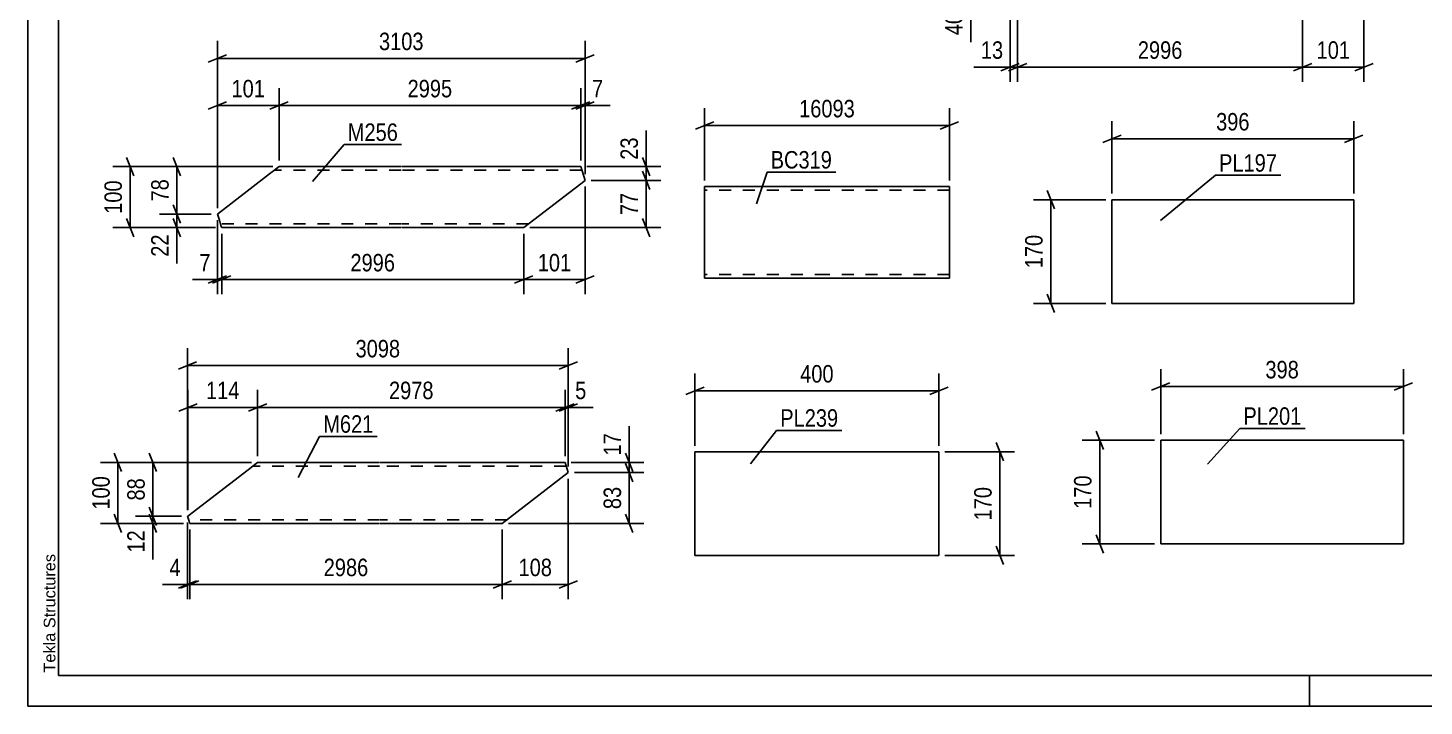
# Model space of a CAD drawing. Header units: millimetres. Extents: x 0 to 420, y 0 to 297.
# Drawn here: x 0 to 228.8, y 0 to 111.2 of the extents above; entities that cross this region are included whole.
import ezdxf

# ---------------------------------------------------------------- set-up
doc = ezdxf.new("R2010")
doc.units = ezdxf.units.MM
doc.linetypes.add('DXK_LINE_DOT2', pattern=[3.9198, 1.9599, -1.9599])
doc.styles.add('Arial', font='ARIAL.TTF', dxfattribs={"height": 0.2})
doc.styles.add('Arial Narrow', font='ARIALN.TTF', dxfattribs={"height": 0.2})

# ---------------------------------------------------------------- blocks, each defined once
blk = doc.blocks.new('Unknown-318934331-1115')
at = {"color": 5, "linetype": 'Continuous'}
for p, q in [((0, 297), (0, 0)), ((5, 292), (5, 5)), ((0, 0), (0, 5)), ((5, 5), (415, 5)), ((210, 0), (210, 5)), ((0, 0), (420, 0))]:
    blk.add_line(p, q, dxfattribs=at)
at = {"color": 174, "linetype": 'Continuous', "style": 'Arial'}
blk.add_text('Tekla Structures', height=1.9102, rotation=90, dxfattribs=at).set_placement((4.5, 5.5))
blk = doc.blocks.new('Part-318934331-14328 - 14327')
at = {"color": 2, "linetype": 'Continuous'}
for p, q in [((39.6, 87.24), (31.05, 80.65)), ((41.16, 88.44), (39.6, 87.24)), ((41.16, 88.44), (61.16, 88.44)), ((61.26, 88.44), (90.6, 88.44)), ((91.31, 86.18), (90.6, 88.44)), ((91.31, 86.18), (81.26, 78.44)), ((31.37, 79.64), (31.05, 80.65)), ((31.64, 78.79), (31.37, 79.64)), ((31.72, 78.53), (31.64, 78.79)), ((31.75, 78.44), (31.72, 78.53)), ((61.16, 78.44), (31.75, 78.44)), ((81.26, 78.44), (61.26, 78.44))]:
    blk.add_line(p, q, dxfattribs=at)
at = {"color": 7, "linetype": 'DXK_LINE_DOT2'}
for p, q in [((41.16, 88.44), (40.2, 87.7)), ((61.16, 87.84), (40.38, 87.84)), ((90.79, 87.84), (61.26, 87.84)), ((31.52, 79.18), (31.37, 79.64)), ((31.64, 78.79), (31.55, 79.08)), ((61.16, 79.04), (31.56, 79.04)), ((82.04, 79.04), (61.26, 79.04))]:
    blk.add_line(p, q, dxfattribs=at)
blk = doc.blocks.new('Part-318934331-9394 - 9393')
at = {"color": 2, "linetype": 'Continuous'}
for p, q in [((110.9, 70.26), (110.9, 85.16)), ((110.9, 85.16), (130.9, 85.16)), ((131, 85.16), (151, 85.16)), ((151, 85.16), (151, 70.16)), ((110.9, 70.26), (110.9, 70.16)), ((110.9, 70.16), (130.9, 70.16)), ((131, 70.16), (151, 70.16))]:
    blk.add_line(p, q, dxfattribs=at)
at = {"color": 7, "linetype": 'DXK_LINE_DOT2'}
for p, q in [((151, 85.07), (151, 85.16)), ((130.9, 84.56), (110.9, 84.56)), ((151, 84.56), (131, 84.56)), ((110.9, 70.76), (110.9, 70.81)), ((130.9, 70.76), (110.9, 70.76)), ((151, 70.76), (131, 70.76)), ((151, 70.76), (151, 70.81))]:
    blk.add_line(p, q, dxfattribs=at)
blk = doc.blocks.new('Part-318934331-14376 - 14375')
at = {"color": 2, "linetype": 'Continuous'}
for p, q in [((36.08, 38.75), (37.64, 39.95)), ((37.64, 39.95), (57.64, 39.95)), ((57.74, 39.95), (88.02, 39.95)), ((88.55, 38.28), (88.02, 39.95)), ((26.21, 31.15), (36.08, 38.75)), ((88.55, 38.28), (77.74, 29.95)), ((26.21, 31.15), (26.15, 31.11)), ((26.4, 30.3), (26.15, 31.11)), ((26.49, 30.04), (26.4, 30.3)), ((26.52, 29.95), (26.49, 30.04)), ((57.64, 29.95), (26.52, 29.95)), ((77.74, 29.95), (57.74, 29.95))]:
    blk.add_line(p, q, dxfattribs=at)
at = {"color": 7, "linetype": 'DXK_LINE_DOT2'}
for p, q in [((37.64, 39.95), (36.68, 39.21)), ((57.64, 39.35), (36.86, 39.35)), ((88.21, 39.35), (57.74, 39.35)), ((57.64, 30.55), (26.33, 30.55)), ((78.52, 30.55), (57.74, 30.55))]:
    blk.add_line(p, q, dxfattribs=at)
blk = doc.blocks.new('Part-318934331-9421 - 9420')
at = {"color": 2, "linetype": 'Continuous'}
for p, q in [((149.28, 41.69), (109.31, 41.69)), ((109.31, 41.69), (109.31, 24.69)), ((149.28, 24.69), (149.28, 41.69)), ((109.31, 24.69), (149.28, 24.69))]:
    blk.add_line(p, q, dxfattribs=at)
blk = doc.blocks.new('Part-318934331-9429 - 9428')
at = {"color": 2, "linetype": 'Continuous'}
for p, q in [((217.27, 83.01), (177.63, 83.01)), ((177.63, 83.01), (177.63, 66.01)), ((217.27, 66.01), (217.27, 83.01)), ((177.63, 66.01), (217.27, 66.01))]:
    blk.add_line(p, q, dxfattribs=at)
blk = doc.blocks.new('Part-318934331-9445 - 9444')
at = {"color": 2, "linetype": 'Continuous'}
for p, q in [((225.42, 43.58), (185.64, 43.58)), ((185.64, 43.58), (185.64, 26.58)), ((225.42, 26.58), (225.42, 43.58)), ((185.64, 26.58), (225.42, 26.58))]:
    blk.add_line(p, q, dxfattribs=at)
blk = doc.blocks.new('StraightDimension-318934331-14443 - 14327')
at = {"color": 7, "linetype": 'Continuous'}
for p, q in [((31.05, 81.65), (31.05, 109.03)), ((91.31, 87.18), (91.31, 109.03)), ((32.55, 106.78), (29.55, 105.58)), ((31.05, 106.18), (91.31, 106.18)), ((89.81, 105.58), (92.81, 106.78))]:
    blk.add_line(p, q, dxfattribs=at)
at = {"color": 0}
blk.add_wipeout([(65.44, 106.93), (65.44, 111.13), (56.93, 111.13), (56.93, 106.93)], dxfattribs=at)
at = {"color": 3, "style": 'Arial Narrow'}
blk.add_text('3103', height=2.863, dxfattribs=at).set_placement((57.53, 107.53))
blk = doc.blocks.new('StraightDimension-318934331-14477 - 14327')
at = {"color": 7, "linetype": 'Continuous'}
for p, q in [((91.31, 85.18), (91.31, 67.51)), ((81.26, 77.44), (81.26, 67.51)), ((79.76, 69.31), (82.76, 70.51)), ((81.26, 69.91), (91.31, 69.91)), ((92.81, 70.51), (89.81, 69.31))]:
    blk.add_line(p, q, dxfattribs=at)
at = {"color": 0}
blk.add_wipeout([(89.63, 70.66), (89.63, 74.86), (82.95, 74.86), (82.95, 70.66)], dxfattribs=at)
at = {"color": 3, "style": 'Arial Narrow'}
blk.add_text('101', height=2.863, dxfattribs=at).set_placement((83.55, 71.26))
blk = doc.blocks.new('StraightDimension-318934331-14383 - 14327')
at = {"color": 7, "linetype": 'Continuous'}
for p, q in [((41.16, 89.44), (41.16, 101.29)), ((90.6, 89.44), (90.6, 101.29)), ((42.66, 99.04), (39.66, 97.84)), ((41.16, 98.44), (90.6, 98.44)), ((89.1, 97.84), (92.1, 99.04))]:
    blk.add_line(p, q, dxfattribs=at)
at = {"color": 0}
blk.add_wipeout([(70.14, 99.19), (70.14, 103.39), (61.62, 103.39), (61.62, 99.19)], dxfattribs=at)
at = {"color": 3, "style": 'Arial Narrow'}
blk.add_text('2995', height=2.863, dxfattribs=at).set_placement((62.22, 99.79))
blk = doc.blocks.new('StraightDimension-318934331-14478 - 14327')
at = {"color": 7, "linetype": 'Continuous'}
for p, q in [((31.75, 77.44), (31.75, 67.51)), ((81.26, 77.44), (81.26, 67.51)), ((33.25, 70.51), (30.25, 69.31)), ((31.75, 69.91), (81.26, 69.91)), ((79.76, 69.31), (82.76, 70.51))]:
    blk.add_line(p, q, dxfattribs=at)
at = {"color": 0}
blk.add_wipeout([(60.76, 70.66), (60.76, 74.86), (52.25, 74.86), (52.25, 70.66)], dxfattribs=at)
at = {"color": 3, "style": 'Arial Narrow'}
blk.add_text('2996', height=2.863, dxfattribs=at).set_placement((52.85, 71.26))
blk = doc.blocks.new('StraightDimension-318934331-14382 - 14327')
at = {"color": 7, "linetype": 'Continuous'}
for p, q in [((90.6, 89.44), (90.6, 101.29)), ((91.31, 87.18), (91.31, 101.29)), ((89.1, 97.84), (92.1, 99.04)), ((92.81, 99.04), (89.81, 97.84)), ((90.6, 98.44), (91.31, 98.44))]:
    blk.add_line(p, q, dxfattribs=at)
at = {"color": 0}
blk.add_wipeout([(94.87, 99.19), (94.87, 103.39), (91.84, 103.39), (91.84, 99.19)], dxfattribs=at)
at = {"color": 7, "linetype": 'Continuous'}
blk.add_line((91.31, 98.44), (95.39, 98.44), dxfattribs=at)
blk.add_line((91.31, 98.44), (95.39, 98.44), dxfattribs=at)
at = {"color": 3, "style": 'Arial Narrow'}
blk.add_text('7', height=2.86, dxfattribs=at).set_placement((92.44, 99.79))
blk = doc.blocks.new('StraightDimension-318934331-14384 - 14327')
at = {"color": 7, "linetype": 'Continuous'}
for p, q in [((31.05, 81.65), (31.05, 101.29)), ((41.16, 89.44), (41.16, 101.29)), ((29.55, 97.84), (32.55, 99.04)), ((31.05, 98.44), (41.16, 98.44)), ((42.66, 99.04), (39.66, 97.84))]:
    blk.add_line(p, q, dxfattribs=at)
at = {"color": 0}
blk.add_wipeout([(39.45, 99.19), (39.45, 103.39), (32.76, 103.39), (32.76, 99.19)], dxfattribs=at)
at = {"color": 3, "style": 'Arial Narrow'}
blk.add_text('101', height=2.863, dxfattribs=at).set_placement((33.36, 99.79))
blk = doc.blocks.new('StraightDimension-318934331-14479 - 14327')
at = {"color": 7, "linetype": 'Continuous'}
for p, q in [((31.05, 79.65), (31.05, 67.51)), ((31.75, 77.44), (31.75, 67.51)), ((29.55, 69.31), (32.55, 70.51)), ((33.25, 70.51), (30.25, 69.31)), ((31.05, 69.91), (31.75, 69.91))]:
    blk.add_line(p, q, dxfattribs=at)
at = {"color": 0}
blk.add_wipeout([(30.52, 70.66), (30.52, 74.86), (27.5, 74.86), (27.5, 70.66)], dxfattribs=at)
at = {"color": 7, "linetype": 'Continuous'}
blk.add_line((31.05, 69.91), (26.97, 69.91), dxfattribs=at)
blk.add_line((31.05, 69.91), (26.97, 69.91), dxfattribs=at)
at = {"color": 3, "style": 'Arial Narrow'}
blk.add_text('7', height=2.86, dxfattribs=at).set_placement((28.1, 71.26))
blk = doc.blocks.new('StraightDimension-318934331-14532 - 14327')
at = {"color": 7, "linetype": 'Continuous'}
for p, q in [((23.81, 89.94), (25.01, 86.94)), ((40.16, 88.44), (21.56, 88.44)), ((24.41, 80.65), (24.41, 88.44)), ((30.05, 80.65), (21.56, 80.65)), ((25.01, 79.15), (23.81, 82.15))]:
    blk.add_line(p, q, dxfattribs=at)
at = {"color": 0}
blk.add_wipeout([(23.66, 86.97), (19.46, 86.97), (19.46, 82.12), (23.66, 82.12)], dxfattribs=at)
at = {"color": 3, "style": 'Arial Narrow'}
blk.add_text('78', height=2.863, rotation=90.0002, dxfattribs=at).set_placement((23.06, 82.72))
blk = doc.blocks.new('StraightDimension-318934331-14533 - 14327')
at = {"color": 7, "linetype": 'Continuous'}
for p, q in [((30.05, 80.65), (21.56, 80.65)), ((23.81, 82.15), (25.01, 79.15)), ((24.41, 78.44), (24.41, 80.65)), ((30.75, 78.44), (21.56, 78.44)), ((25.01, 76.94), (23.81, 79.94))]:
    blk.add_line(p, q, dxfattribs=at)
at = {"color": 0}
blk.add_wipeout([(23.66, 77.91), (19.46, 77.91), (19.46, 73.06), (23.66, 73.06)], dxfattribs=at)
at = {"color": 7, "linetype": 'Continuous'}
blk.add_line((24.41, 78.44), (24.41, 72.53), dxfattribs=at)
blk.add_line((24.41, 78.44), (24.41, 72.53), dxfattribs=at)
at = {"color": 3, "style": 'Arial Narrow'}
blk.add_text('22', height=2.863, rotation=90.0002, dxfattribs=at).set_placement((23.06, 73.66))
blk = doc.blocks.new('StraightDimension-318934331-14581 - 14327')
at = {"color": 7, "linetype": 'Continuous'}
for p, q in [((16.15, 89.94), (17.35, 86.94)), ((40.16, 88.44), (13.9, 88.44)), ((16.75, 78.44), (16.75, 88.44)), ((30.75, 78.44), (13.9, 78.44)), ((17.35, 76.94), (16.15, 79.94))]:
    blk.add_line(p, q, dxfattribs=at)
at = {"color": 0}
blk.add_wipeout([(16, 86.78), (11.8, 86.78), (11.8, 80.1), (16, 80.1)], dxfattribs=at)
at = {"color": 3, "style": 'Arial Narrow'}
blk.add_text('100', height=2.863, rotation=90.0002, dxfattribs=at).set_placement((15.4, 80.7))
blk = doc.blocks.new('StraightDimension-318934331-14609 - 14327')
at = {"color": 7, "linetype": 'Continuous'}
for p, q in [((100.71, 89.94), (101.91, 86.94)), ((91.6, 88.44), (103.71, 88.44)), ((101.91, 84.68), (100.71, 87.68)), ((101.31, 86.18), (101.31, 88.44)), ((92.31, 86.18), (103.71, 86.18))]:
    blk.add_line(p, q, dxfattribs=at)
at = {"color": 0}
blk.add_wipeout([(100.56, 93.82), (96.36, 93.82), (96.36, 88.96), (100.56, 88.96)], dxfattribs=at)
at = {"color": 7, "linetype": 'Continuous'}
blk.add_line((101.31, 88.44), (101.31, 94.34), dxfattribs=at)
blk.add_line((101.31, 88.44), (101.31, 94.34), dxfattribs=at)
at = {"color": 3, "style": 'Arial Narrow'}
blk.add_text('23', height=2.863, rotation=90.0002, dxfattribs=at).set_placement((99.96, 89.56))
blk = doc.blocks.new('StraightDimension-318934331-14610 - 14327')
at = {"color": 7, "linetype": 'Continuous'}
for p, q in [((100.71, 87.68), (101.91, 84.68)), ((92.31, 86.18), (103.71, 86.18)), ((101.31, 78.44), (101.31, 86.18)), ((82.26, 78.44), (103.71, 78.44)), ((101.91, 76.94), (100.71, 79.94))]:
    blk.add_line(p, q, dxfattribs=at)
at = {"color": 0}
blk.add_wipeout([(100.56, 84.74), (96.36, 84.74), (96.36, 79.88), (100.56, 79.88)], dxfattribs=at)
at = {"color": 3, "style": 'Arial Narrow'}
blk.add_text('77', height=2.863, rotation=90.0002, dxfattribs=at).set_placement((99.96, 80.48))
blk = doc.blocks.new('StraightDimension-318934331-9742 - 9393')
at = {"color": 7, "linetype": 'Continuous'}
for p, q in [((110.9, 86.16), (110.9, 98.01)), ((151, 86.16), (151, 98.01)), ((112.4, 95.76), (109.4, 94.56)), ((110.9, 95.16), (151, 95.16)), ((149.5, 94.56), (152.5, 95.76))]:
    blk.add_line(p, q, dxfattribs=at)
at = {"color": 0}
blk.add_wipeout([(136.12, 95.91), (136.12, 100.11), (125.78, 100.11), (125.78, 95.91)], dxfattribs=at)
at = {"color": 3, "style": 'Arial Narrow'}
blk.add_text('16093', height=2.863, dxfattribs=at).set_placement((126.38, 96.51))
blk = doc.blocks.new('StraightDimension-318934331-14828 - 14367')
at = {"color": 7, "linetype": 'Continuous'}
for p, q in [((218.94, 121.5), (218.94, 102.36)), ((208.89, 113.76), (208.89, 102.36)), ((207.39, 104.16), (210.39, 105.36)), ((220.44, 105.36), (217.44, 104.16)), ((208.89, 104.76), (218.94, 104.76))]:
    blk.add_line(p, q, dxfattribs=at)
at = {"color": 0}
blk.add_wipeout([(217.26, 105.51), (217.26, 109.71), (210.58, 109.71), (210.58, 105.51)], dxfattribs=at)
at = {"color": 3, "style": 'Arial Narrow'}
blk.add_text('101', height=2.863, dxfattribs=at).set_placement((211.18, 106.11))
blk = doc.blocks.new('StraightDimension-318934331-14829 - 14367')
at = {"color": 7, "linetype": 'Continuous'}
for p, q in [((162.19, 113.76), (162.19, 102.36)), ((208.89, 113.76), (208.89, 102.36)), ((163.69, 105.36), (160.69, 104.16)), ((207.39, 104.16), (210.39, 105.36)), ((162.19, 104.76), (208.89, 104.76))]:
    blk.add_line(p, q, dxfattribs=at)
at = {"color": 0}
blk.add_wipeout([(189.8, 105.51), (189.8, 109.71), (181.29, 109.71), (181.29, 105.51)], dxfattribs=at)
at = {"color": 3, "style": 'Arial Narrow'}
blk.add_text('2996', height=2.863, dxfattribs=at).set_placement((181.89, 106.11))
blk = doc.blocks.new('StraightDimension-318934331-14830 - 14367')
at = {"color": 7, "linetype": 'Continuous'}
for p, q in [((160.94, 117.72), (160.94, 102.36)), ((162.19, 113.76), (162.19, 102.36)), ((159.44, 104.16), (162.44, 105.36)), ((163.69, 105.36), (160.69, 104.16)), ((160.94, 104.76), (162.19, 104.76))]:
    blk.add_line(p, q, dxfattribs=at)
at = {"color": 0}
blk.add_wipeout([(160.41, 105.51), (160.41, 109.71), (155.56, 109.71), (155.56, 105.51)], dxfattribs=at)
at = {"color": 7, "linetype": 'Continuous'}
blk.add_line((160.94, 104.76), (155.03, 104.76), dxfattribs=at)
blk.add_line((160.94, 104.76), (155.03, 104.76), dxfattribs=at)
at = {"color": 3, "style": 'Arial Narrow'}
blk.add_text('13', height=2.863, dxfattribs=at).set_placement((156.16, 106.11))
blk = doc.blocks.new('StraightDimension-318934331-14948 - 14367')
at = {"color": 7, "linetype": 'Continuous'}
for p, q in [((153.91, 120.22), (155.11, 117.22)), ((159.94, 118.72), (151.66, 118.72)), ((154.51, 114.76), (154.51, 118.72)), ((161.19, 114.76), (151.66, 114.76)), ((155.11, 113.26), (153.91, 116.26))]:
    blk.add_line(p, q, dxfattribs=at)
at = {"color": 0}
blk.add_wipeout([(153.76, 114.24), (149.56, 114.24), (149.56, 109.38), (153.76, 109.38)], dxfattribs=at)
at = {"color": 7, "linetype": 'Continuous'}
blk.add_line((154.51, 114.76), (154.51, 108.86), dxfattribs=at)
blk.add_line((154.51, 114.76), (154.51, 108.86), dxfattribs=at)
at = {"color": 3, "style": 'Arial Narrow'}
blk.add_text('40', height=2.863, rotation=90.0002, dxfattribs=at).set_placement((153.16, 109.98))
blk = doc.blocks.new('StraightDimension-318934331-15588 - 14375')
at = {"color": 7, "linetype": 'Continuous'}
for p, q in [((26.21, 32.15), (26.21, 51.82)), ((37.64, 40.95), (37.64, 51.82)), ((24.71, 48.37), (27.71, 49.57)), ((26.21, 48.97), (37.64, 48.97)), ((39.14, 49.57), (36.14, 48.37))]:
    blk.add_line(p, q, dxfattribs=at)
at = {"color": 0}
blk.add_wipeout([(35.27, 49.72), (35.27, 53.92), (28.58, 53.92), (28.58, 49.72)], dxfattribs=at)
at = {"color": 3, "style": 'Arial Narrow'}
blk.add_text('114', height=2.863, dxfattribs=at).set_placement((29.18, 50.32))
blk = doc.blocks.new('StraightDimension-318934331-15569 - 14375')
at = {"color": 7, "linetype": 'Continuous'}
for p, q in [((26.15, 32.11), (26.15, 58.66)), ((88.55, 39.28), (88.55, 58.66)), ((27.65, 56.41), (24.65, 55.21)), ((26.15, 55.81), (88.55, 55.81)), ((87.05, 55.21), (90.05, 56.41))]:
    blk.add_line(p, q, dxfattribs=at)
at = {"color": 0}
blk.add_wipeout([(61.61, 56.56), (61.61, 60.76), (53.09, 60.76), (53.09, 56.56)], dxfattribs=at)
at = {"color": 3, "style": 'Arial Narrow'}
blk.add_text('3098', height=2.863, dxfattribs=at).set_placement((53.69, 57.16))
blk = doc.blocks.new('StraightDimension-318934331-15649 - 14375')
at = {"color": 7, "linetype": 'Continuous'}
for p, q in [((19.89, 41.45), (21.09, 38.45)), ((36.64, 39.95), (17.64, 39.95)), ((20.49, 31.11), (20.49, 39.95)), ((21.09, 29.61), (19.89, 32.61)), ((25.15, 31.11), (17.64, 31.11))]:
    blk.add_line(p, q, dxfattribs=at)
at = {"color": 0}
blk.add_wipeout([(19.74, 37.96), (15.54, 37.96), (15.54, 33.1), (19.74, 33.1)], dxfattribs=at)
at = {"color": 3, "style": 'Arial Narrow'}
blk.add_text('88', height=2.863, rotation=90.0002, dxfattribs=at).set_placement((19.14, 33.7))
blk = doc.blocks.new('StraightDimension-318934331-15586 - 14375')
at = {"color": 7, "linetype": 'Continuous'}
for p, q in [((88.02, 40.95), (88.02, 51.82)), ((88.55, 39.28), (88.55, 51.82)), ((86.52, 48.37), (89.52, 49.57)), ((90.05, 49.57), (87.05, 48.37)), ((88.02, 48.97), (88.55, 48.97))]:
    blk.add_line(p, q, dxfattribs=at)
at = {"color": 0}
blk.add_wipeout([(92.11, 49.72), (92.11, 53.92), (89.08, 53.92), (89.08, 49.72)], dxfattribs=at)
at = {"color": 7, "linetype": 'Continuous'}
blk.add_line((88.55, 48.97), (92.63, 48.97), dxfattribs=at)
blk.add_line((88.55, 48.97), (92.63, 48.97), dxfattribs=at)
at = {"color": 3, "style": 'Arial Narrow'}
blk.add_text('5', height=2.86, dxfattribs=at).set_placement((89.68, 50.32))
blk = doc.blocks.new('StraightDimension-318934331-15587 - 14375')
at = {"color": 7, "linetype": 'Continuous'}
for p, q in [((37.64, 40.95), (37.64, 51.82)), ((88.02, 40.95), (88.02, 51.82)), ((39.14, 49.57), (36.14, 48.37)), ((37.64, 48.97), (88.02, 48.97)), ((86.52, 48.37), (89.52, 49.57))]:
    blk.add_line(p, q, dxfattribs=at)
at = {"color": 0}
blk.add_wipeout([(67.09, 49.72), (67.09, 53.92), (58.57, 53.92), (58.57, 49.72)], dxfattribs=at)
at = {"color": 3, "style": 'Arial Narrow'}
blk.add_text('2978', height=2.863, dxfattribs=at).set_placement((59.17, 50.32))
blk = doc.blocks.new('StraightDimension-318934331-15624 - 14375')
at = {"color": 7, "linetype": 'Continuous'}
for p, q in [((14.15, 41.45), (15.35, 38.45)), ((36.64, 39.95), (11.9, 39.95)), ((14.75, 29.95), (14.75, 39.95)), ((25.52, 29.95), (11.9, 29.95)), ((15.35, 28.45), (14.15, 31.45))]:
    blk.add_line(p, q, dxfattribs=at)
at = {"color": 0}
blk.add_wipeout([(14, 38.29), (9.8, 38.29), (9.8, 31.61), (14, 31.61)], dxfattribs=at)
at = {"color": 3, "style": 'Arial Narrow'}
blk.add_text('100', height=2.863, rotation=90.0002, dxfattribs=at).set_placement((13.4, 32.21))
blk = doc.blocks.new('StraightDimension-318934331-15650 - 14375')
at = {"color": 7, "linetype": 'Continuous'}
for p, q in [((19.89, 32.61), (21.09, 29.61)), ((25.15, 31.11), (17.64, 31.11)), ((25.52, 29.95), (17.64, 29.95)), ((21.09, 28.45), (19.89, 31.45)), ((20.49, 29.95), (20.49, 31.11))]:
    blk.add_line(p, q, dxfattribs=at)
at = {"color": 0}
blk.add_wipeout([(19.74, 29.43), (15.54, 29.43), (15.54, 24.57), (19.74, 24.57)], dxfattribs=at)
at = {"color": 7, "linetype": 'Continuous'}
blk.add_line((20.49, 29.95), (20.49, 24.05), dxfattribs=at)
blk.add_line((20.49, 29.95), (20.49, 24.05), dxfattribs=at)
at = {"color": 3, "style": 'Arial Narrow'}
blk.add_text('12', height=2.863, rotation=90.0002, dxfattribs=at).set_placement((19.14, 25.17))
blk = doc.blocks.new('StraightDimension-318934331-15695 - 14375')
at = {"color": 7, "linetype": 'Continuous'}
for p, q in [((97.95, 41.45), (99.15, 38.45)), ((89.02, 39.95), (100.95, 39.95)), ((99.15, 36.78), (97.95, 39.78)), ((98.55, 38.28), (98.55, 39.95)), ((89.55, 38.28), (100.95, 38.28))]:
    blk.add_line(p, q, dxfattribs=at)
at = {"color": 0}
blk.add_wipeout([(97.8, 45.33), (93.6, 45.33), (93.6, 40.48), (97.8, 40.48)], dxfattribs=at)
at = {"color": 7, "linetype": 'Continuous'}
blk.add_line((98.55, 39.95), (98.55, 45.86), dxfattribs=at)
blk.add_line((98.55, 39.95), (98.55, 45.86), dxfattribs=at)
at = {"color": 3, "style": 'Arial Narrow'}
blk.add_text('17', height=2.863, rotation=90.0002, dxfattribs=at).set_placement((97.2, 41.08))
blk = doc.blocks.new('StraightDimension-318934331-15696 - 14375')
at = {"color": 7, "linetype": 'Continuous'}
for p, q in [((97.95, 39.78), (99.15, 36.78)), ((89.55, 38.28), (100.95, 38.28)), ((98.55, 29.95), (98.55, 38.28)), ((78.74, 29.95), (100.95, 29.95)), ((99.15, 28.45), (97.95, 31.45))]:
    blk.add_line(p, q, dxfattribs=at)
at = {"color": 0}
blk.add_wipeout([(97.8, 36.54), (93.6, 36.54), (93.6, 31.69), (97.8, 31.69)], dxfattribs=at)
at = {"color": 3, "style": 'Arial Narrow'}
blk.add_text('83', height=2.863, rotation=90.0002, dxfattribs=at).set_placement((97.2, 32.29))
blk = doc.blocks.new('StraightDimension-318934331-15781 - 14375')
at = {"color": 7, "linetype": 'Continuous'}
for p, q in [((88.55, 37.28), (88.55, 17.55)), ((77.74, 28.95), (77.74, 17.55)), ((76.24, 19.35), (79.24, 20.55)), ((77.74, 19.95), (88.55, 19.95)), ((90.05, 20.55), (87.05, 19.35))]:
    blk.add_line(p, q, dxfattribs=at)
at = {"color": 0}
blk.add_wipeout([(86.49, 20.7), (86.49, 24.9), (79.8, 24.9), (79.8, 20.7)], dxfattribs=at)
at = {"color": 3, "style": 'Arial Narrow'}
blk.add_text('108', height=2.863, dxfattribs=at).set_placement((80.4, 21.3))
blk = doc.blocks.new('StraightDimension-318934331-15782 - 14375')
at = {"color": 7, "linetype": 'Continuous'}
for p, q in [((26.52, 28.95), (26.52, 17.55)), ((77.74, 28.95), (77.74, 17.55)), ((28.02, 20.55), (25.02, 19.35)), ((26.52, 19.95), (77.74, 19.95)), ((76.24, 19.35), (79.24, 20.55))]:
    blk.add_line(p, q, dxfattribs=at)
at = {"color": 0}
blk.add_wipeout([(56.38, 20.7), (56.38, 24.9), (47.87, 24.9), (47.87, 20.7)], dxfattribs=at)
at = {"color": 3, "style": 'Arial Narrow'}
blk.add_text('2986', height=2.863, dxfattribs=at).set_placement((48.47, 21.3))
blk = doc.blocks.new('StraightDimension-318934331-15783 - 14375')
at = {"color": 7, "linetype": 'Continuous'}
for p, q in [((26.15, 30.11), (26.15, 17.55)), ((26.52, 28.95), (26.52, 17.55)), ((24.65, 19.35), (27.65, 20.55)), ((28.02, 20.55), (25.02, 19.35)), ((26.15, 19.95), (26.52, 19.95))]:
    blk.add_line(p, q, dxfattribs=at)
at = {"color": 0}
blk.add_wipeout([(25.63, 20.7), (25.63, 24.9), (22.6, 24.9), (22.6, 20.7)], dxfattribs=at)
at = {"color": 7, "linetype": 'Continuous'}
blk.add_line((26.15, 19.95), (22.07, 19.95), dxfattribs=at)
blk.add_line((26.15, 19.95), (22.07, 19.95), dxfattribs=at)
at = {"color": 3, "style": 'Arial Narrow'}
blk.add_text('4', height=2.86, dxfattribs=at).set_placement((23.2, 21.3))
blk = doc.blocks.new('StraightDimension-318934331-9786 - 9420')
at = {"color": 7, "linetype": 'Continuous'}
for p, q in [((150.28, 41.69), (161.68, 41.69)), ((159.88, 40.19), (158.68, 43.19)), ((159.28, 24.69), (159.28, 41.69)), ((158.68, 26.19), (159.88, 23.19)), ((150.28, 24.69), (161.68, 24.69))]:
    blk.add_line(p, q, dxfattribs=at)
at = {"color": 0}
blk.add_wipeout([(158.53, 36.53), (154.33, 36.53), (154.33, 29.84), (158.53, 29.84)], dxfattribs=at)
at = {"color": 3, "style": 'Arial Narrow'}
blk.add_text('170', height=2.863, rotation=90.0002, dxfattribs=at).set_placement((157.93, 30.44))
blk = doc.blocks.new('StraightDimension-318934331-9790 - 9420')
at = {"color": 7, "linetype": 'Continuous'}
for p, q in [((109.31, 42.69), (109.31, 54.54)), ((149.28, 42.69), (149.28, 54.54)), ((110.81, 52.29), (107.81, 51.09)), ((109.31, 51.69), (149.28, 51.69)), ((147.78, 51.09), (150.78, 52.29))]:
    blk.add_line(p, q, dxfattribs=at)
at = {"color": 0}
blk.add_wipeout([(132.64, 52.44), (132.64, 56.64), (125.95, 56.64), (125.95, 52.44)], dxfattribs=at)
at = {"color": 3, "style": 'Arial Narrow'}
blk.add_text('400', height=2.863, dxfattribs=at).set_placement((126.55, 53.04))
blk = doc.blocks.new('StraightDimension-318934331-9794 - 9428')
at = {"color": 7, "linetype": 'Continuous'}
for p, q in [((176.63, 83.01), (164.78, 83.01)), ((168.23, 81.51), (167.03, 84.51)), ((167.63, 66.01), (167.63, 83.01)), ((167.03, 67.51), (168.23, 64.51)), ((176.63, 66.01), (164.78, 66.01))]:
    blk.add_line(p, q, dxfattribs=at)
at = {"color": 0}
blk.add_wipeout([(166.88, 77.86), (162.68, 77.86), (162.68, 71.17), (166.88, 71.17)], dxfattribs=at)
at = {"color": 3, "style": 'Arial Narrow'}
blk.add_text('170', height=2.863, rotation=90.0002, dxfattribs=at).set_placement((166.28, 71.77))
blk = doc.blocks.new('StraightDimension-318934331-9798 - 9428')
at = {"color": 7, "linetype": 'Continuous'}
for p, q in [((177.63, 84.01), (177.63, 95.86)), ((217.27, 84.01), (217.27, 95.86)), ((179.13, 93.61), (176.13, 92.41)), ((177.63, 93.01), (217.27, 93.01)), ((215.77, 92.41), (218.77, 93.61))]:
    blk.add_line(p, q, dxfattribs=at)
at = {"color": 0}
blk.add_wipeout([(200.79, 93.76), (200.79, 97.96), (194.11, 97.96), (194.11, 93.76)], dxfattribs=at)
at = {"color": 3, "style": 'Arial Narrow'}
blk.add_text('396', height=2.863, dxfattribs=at).set_placement((194.71, 94.36))
blk = doc.blocks.new('StraightDimension-318934331-9806 - 9444')
at = {"color": 7, "linetype": 'Continuous'}
for p, q in [((185.64, 44.58), (185.64, 55.22)), ((225.42, 44.58), (225.42, 55.22)), ((187.14, 52.97), (184.14, 51.77)), ((223.92, 51.77), (226.92, 52.97)), ((185.64, 52.37), (225.42, 52.37))]:
    blk.add_line(p, q, dxfattribs=at)
at = {"color": 0}
blk.add_wipeout([(208.87, 53.12), (208.87, 57.32), (202.19, 57.32), (202.19, 53.12)], dxfattribs=at)
at = {"color": 3, "style": 'Arial Narrow'}
blk.add_text('398', height=2.863, dxfattribs=at).set_placement((202.79, 53.72))
blk = doc.blocks.new('StraightDimension-318934331-9802 - 9444')
at = {"color": 7, "linetype": 'Continuous'}
for p, q in [((184.64, 43.58), (172.79, 43.58)), ((176.24, 42.08), (175.04, 45.08)), ((175.64, 26.58), (175.64, 43.58)), ((175.04, 28.08), (176.24, 25.08)), ((184.64, 26.58), (172.79, 26.58))]:
    blk.add_line(p, q, dxfattribs=at)
at = {"color": 0}
blk.add_wipeout([(174.89, 38.42), (170.69, 38.42), (170.69, 31.74), (174.89, 31.74)], dxfattribs=at)
at = {"color": 3, "style": 'Arial Narrow'}
blk.add_text('170', height=2.863, rotation=90.0002, dxfattribs=at).set_placement((174.29, 32.34))
blk = doc.blocks.new('Mark-318934331-14640 - 14327')
at = {"color": 0}
blk.add_wipeout([(60.64, 92.65), (60.64, 95.65), (52.42, 95.65), (52.42, 92.65)], dxfattribs=at)
blk.add_wipeout([(60.64, 92.65), (60.64, 95.65), (52.42, 95.65), (52.42, 92.65)], dxfattribs=at)
at = {"color": 30, "linetype": 'Continuous'}
for p, q in [((46.63, 86), (51.82, 92.05)), ((51.82, 92.05), (61.24, 92.05))]:
    blk.add_line(p, q, dxfattribs=at)
at = {"color": 3, "style": 'Arial Narrow'}
blk.add_text('M256', height=2.863, dxfattribs=at).set_placement((52.42, 92.65))
blk = doc.blocks.new('Mark-318934331-10459 - 9393')
at = {"color": 0}
blk.add_wipeout([(131.77, 88.12), (131.77, 91.12), (121.72, 91.12), (121.72, 88.12)], dxfattribs=at)
blk.add_wipeout([(131.77, 88.12), (131.77, 91.12), (121.72, 91.12), (121.72, 88.12)], dxfattribs=at)
at = {"color": 30, "linetype": 'Continuous'}
for p, q in [((119.42, 82.33), (121.12, 87.52)), ((121.12, 87.52), (132.37, 87.52))]:
    blk.add_line(p, q, dxfattribs=at)
at = {"color": 3, "style": 'Arial Narrow'}
blk.add_text('BC319', height=2.863, dxfattribs=at).set_placement((121.72, 88.12))
blk = doc.blocks.new('Mark-318934331-15726 - 14375')
at = {"color": 0}
blk.add_wipeout([(56.63, 44.81), (56.63, 47.81), (48.4, 47.81), (48.4, 44.81)], dxfattribs=at)
blk.add_wipeout([(56.63, 44.81), (56.63, 47.81), (48.4, 47.81), (48.4, 44.81)], dxfattribs=at)
at = {"color": 30, "linetype": 'Continuous'}
for p, q in [((44.29, 37.46), (47.8, 44.21)), ((47.8, 44.21), (57.23, 44.21))]:
    blk.add_line(p, q, dxfattribs=at)
at = {"color": 3, "style": 'Arial Narrow'}
blk.add_text('M621', height=2.863, dxfattribs=at).set_placement((48.4, 44.81))
blk = doc.blocks.new('Mark-318934331-10466 - 9420')
at = {"color": 0}
blk.add_wipeout([(132.79, 45.8), (132.79, 48.8), (123.29, 48.8), (123.29, 45.8)], dxfattribs=at)
blk.add_wipeout([(132.79, 45.8), (132.79, 48.8), (123.29, 48.8), (123.29, 45.8)], dxfattribs=at)
at = {"color": 30, "linetype": 'Continuous'}
for p, q in [((118.43, 39.73), (122.69, 45.2)), ((122.69, 45.2), (133.39, 45.2))]:
    blk.add_line(p, q, dxfattribs=at)
at = {"color": 3, "style": 'Arial Narrow'}
blk.add_text('PL239', height=2.863, dxfattribs=at).set_placement((123.29, 45.8))
blk = doc.blocks.new('Mark-318934331-10469 - 9428')
at = {"color": 0}
blk.add_wipeout([(204.7, 87.61), (204.7, 90.61), (195.2, 90.61), (195.2, 87.61)], dxfattribs=at)
blk.add_wipeout([(204.7, 87.61), (204.7, 90.61), (195.2, 90.61), (195.2, 87.61)], dxfattribs=at)
at = {"color": 30, "linetype": 'Continuous'}
for p, q in [((185.59, 79.58), (194.6, 87.01)), ((194.6, 87.01), (205.3, 87.01))]:
    blk.add_line(p, q, dxfattribs=at)
at = {"color": 3, "style": 'Arial Narrow'}
blk.add_text('PL197', height=2.863, dxfattribs=at).set_placement((195.2, 87.61))
blk = doc.blocks.new('Mark-318934331-10472 - 9444')
at = {"color": 0}
blk.add_wipeout([(208.69, 46.11), (208.69, 49.11), (199.19, 49.11), (199.19, 46.11)], dxfattribs=at)
blk.add_wipeout([(208.69, 46.11), (208.69, 49.11), (199.19, 49.11), (199.19, 46.11)], dxfattribs=at)
at = {"color": 30, "linetype": 'Continuous'}
for p, q in [((193.32, 39.65), (198.59, 45.51)), ((198.59, 45.51), (209.29, 45.51))]:
    blk.add_line(p, q, dxfattribs=at)
at = {"color": 3, "style": 'Arial Narrow'}
blk.add_text('PL201', height=2.863, dxfattribs=at).set_placement((199.19, 46.11))

msp = doc.modelspace()

# ---------------------------------------------------------------- block references
for name in ['Unknown-318934331-1115', 'Part-318934331-14328 - 14327', 'Part-318934331-9394 - 9393', 'Part-318934331-9429 - 9428', 'Part-318934331-9445 - 9444', 'Part-318934331-9421 - 9420', 'Part-318934331-14376 - 14375']:
    msp.add_blockref(name, (0, 0))

# ---------------------------------------------------------------- next in the draw order: block references
for name in ['StraightDimension-318934331-14828 - 14367', 'StraightDimension-318934331-14443 - 14327', 'StraightDimension-318934331-9742 - 9393', 'StraightDimension-318934331-9794 - 9428', 'StraightDimension-318934331-9806 - 9444', 'StraightDimension-318934331-15588 - 14375', 'StraightDimension-318934331-9786 - 9420']:
    msp.add_blockref(name, (0, 0))

# ---------------------------------------------------------------- next in the draw order: block references
for name in ['StraightDimension-318934331-14829 - 14367', 'StraightDimension-318934331-14383 - 14327', 'StraightDimension-318934331-9798 - 9428', 'Mark-318934331-10459 - 9393', 'StraightDimension-318934331-14477 - 14327', 'StraightDimension-318934331-15569 - 14375', 'StraightDimension-318934331-9790 - 9420', 'Mark-318934331-10472 - 9444', 'StraightDimension-318934331-9802 - 9444']:
    msp.add_blockref(name, (0, 0))

# ---------------------------------------------------------------- next in the draw order: block references
for name in ['StraightDimension-318934331-14830 - 14367', 'StraightDimension-318934331-14384 - 14327', 'StraightDimension-318934331-14382 - 14327', 'Mark-318934331-14640 - 14327', 'Mark-318934331-10469 - 9428', 'StraightDimension-318934331-14478 - 14327', 'StraightDimension-318934331-15586 - 14375', 'Mark-318934331-10466 - 9420', 'StraightDimension-318934331-15649 - 14375']:
    msp.add_blockref(name, (0, 0))

# ---------------------------------------------------------------- next in the draw order: block references
for name in ['StraightDimension-318934331-14948 - 14367', 'StraightDimension-318934331-14609 - 14327', 'StraightDimension-318934331-14479 - 14327', 'StraightDimension-318934331-15587 - 14375']:
    msp.add_blockref(name, (0, 0))

# ---------------------------------------------------------------- next in the draw order: block references
for name in ['StraightDimension-318934331-14532 - 14327', 'StraightDimension-318934331-14610 - 14327', 'Mark-318934331-15726 - 14375', 'StraightDimension-318934331-15695 - 14375', 'StraightDimension-318934331-15624 - 14375']:
    msp.add_blockref(name, (0, 0))

# ---------------------------------------------------------------- next in the draw order: block references
for name in ['StraightDimension-318934331-14533 - 14327', 'StraightDimension-318934331-15696 - 14375', 'StraightDimension-318934331-15650 - 14375']:
    msp.add_blockref(name, (0, 0))

# ---------------------------------------------------------------- next in the draw order: block references
for name in ['StraightDimension-318934331-14581 - 14327', 'StraightDimension-318934331-15781 - 14375']:
    msp.add_blockref(name, (0, 0))

# ---------------------------------------------------------------- next in the draw order: block references
msp.add_blockref('StraightDimension-318934331-15782 - 14375', (0, 0))

# ---------------------------------------------------------------- next in the draw order: block references
msp.add_blockref('StraightDimension-318934331-15783 - 14375', (0, 0))

doc.saveas('drawing.dxf')
